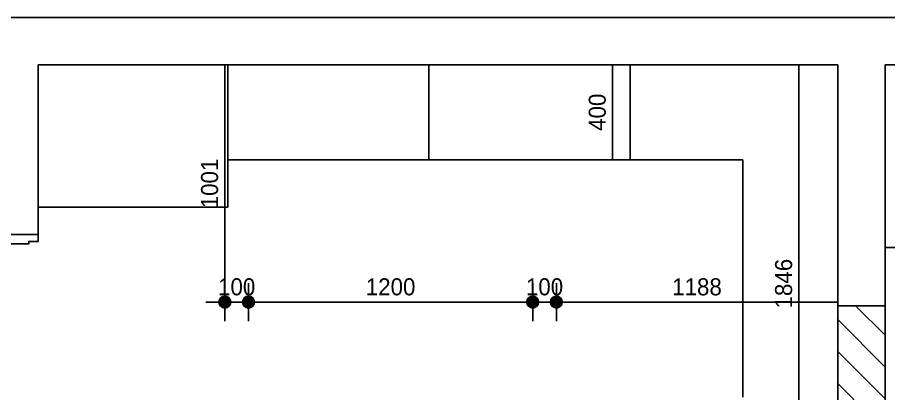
# Model space of a CAD drawing. Header units: millimetres. Extents: x -7413 to 64677, y 6112 to 38711.
# Drawn here: x 51237 to 54915, y 19006 to 20592 of the extents above; entities that cross this region are included whole.
import ezdxf

# ---------------------------------------------------------------- set-up
doc = ezdxf.new("R2010")
doc.units = ezdxf.units.MM
doc.header["$LTSCALE"] = 100
doc.layers.get('Defpoints').update_dxf_attribs({"color": 139})
for name, color, linetype in [('CO-DO-FR', 7, 'Continuous'), ('RC-LIGHT', 7, 'Continuous'), ('가구', 6, 'Continuous'), ('내부벽체선', 3, 'Continuous'), ('외곽선', 2, 'Continuous'), ('외부벽체선', 2, 'Continuous'), ('치수선', 1, 'Continuous')]:
    doc.layers.add(name, color=color, linetype=linetype)
doc.styles.add('YOURNAME', font='Dotum.ttf')
doc.dimstyles.new('40', dxfattribs={"dimscale": 40, "dimtxt": 1.8, "dimasz": 0.9, "dimexe": 0.5, "dimexo": 1, "dimgap": 0.7, "dimtad": 1, "dimdec": 0, "dimzin": 0, "dimdsep": 46, "dimtxsty": 'YOURNAME', "dimblk": 'NONE', "dimcen": 0, "dimclrd": 1, "dimclre": 1, "dimclrt": 7, "dimadec": 0, "dimazin": 0, "dimtfac": 1, "dimtdec": 0, "dimtix": 1, "dimtmove": 2, "dimatfit": 3, "dimldrblk": 'NONE', "dimfxl": 1, "dimtolj": 1, "dimtzin": 0, "dimarcsym": 0})

# ---------------------------------------------------------------- blocks, each defined once
blk = doc.blocks.new('평면도')
at = {"layer": 'CO-DO-FR'}
blk.add_lwpolyline([(21521.1, 14978.9), (21521.1, 14778.9), (21491.1, 14778.9), (21491.1, 14818.9), (21481.1, 14818.9), (21481.1, 14938.9), (21491.1, 14938.9), (21491.1, 14978.9), (21521.1, 14978.9)], close=True, dxfattribs=at)
at = {"layer": '외곽선'}
blk.add_lwpolyline([(21465.1, 10021.9), (21465.1, 9821.9), (22436.1, 9821.9), (22436.1, 15178.9), (22236.1, 15178.9), (22236.1, 14978.9), (21521.1, 14978.9), (21521.1, 14778.9), (22236.1, 14778.9), (22236.1, 11402.9), (20260.1, 11402.9), (20260.1, 11202.9), (22236.1, 11202.9), (22236.1, 10021.9), (21465.1, 10021.9)], dxfattribs=at)
at = {"layer": '외부벽체선'}
blk.add_line((21521.1, 14978.9), (21521.1, 14778.9), dxfattribs=at)
blk = doc.blocks.new('천정도')
at = {"layer": '내부벽체선'}
h = blk.add_hatch(dxfattribs=at)
h.set_pattern_fill('ANSI31', color=256, scale=30, angle=90)
h.set_pattern_definition([(135, (93446.49, -1917.27), (-67.35192, -67.35192), [])])
h.paths.add_polyline_path([(82043.6, 18292.9), (82243.6, 18292.9), (82243.6, 19252.9), (82043.6, 19252.9)])
at = {"layer": '가구', "color": 251}
for p, q in [((78667.6, 20268.9), (78667.6, 19668.9)), ((79467.6, 20268.9), (78667.6, 20268.9)), ((78667.6, 20268.9), (78667.6, 19668.9)), ((79467.6, 19668.9), (79467.6, 20268.9)), ((79467.6, 20268.9), (79467.6, 19868.9)), ((79467.6, 19868.9), (79467.6, 20268.9)), ((80317.6, 19868.9), (80317.6, 20268.9)), ((81167.6, 19868.9), (81167.6, 20268.9)), ((82243.6, 19497.9), (82243.6, 20268.9)), ((82243.6, 20268.9), (83424.6, 20268.9)), ((79467.6, 19868.9), (81643.6, 19868.9)), ((81643.6, 19868.9), (81643.6, 18867.2)), ((78667.6, 19668.9), (79467.6, 19668.9)), ((83424.6, 19497.9), (82243.6, 19497.9))]:
    blk.add_line(p, q, dxfattribs=at)
at = {"layer": '내부벽체선'}
blk.add_lwpolyline([(82043.6, 18292.9), (82043.6, 19252.9), (82243.6, 19252.9), (82243.6, 18292.9)], close=True, dxfattribs=at)
at = {"layer": '치수선', "rotation": 90}
blk.add_blockref('평면도', (93446.5, -1967.3), dxfattribs=at)
blk = doc.blocks.new('1')
at = {"linetype": 'Continuous'}
h = blk.add_hatch(color=4, dxfattribs=at)
h.dxf.hatch_style = 1
edge = h.paths.add_edge_path()
edge.add_arc((11539653.5, -14273503.8), 37.5, 0, 360)
at = {"color": 1, "linetype": 'Continuous'}
for p, q in [((11539653.5, -14273637.1), (11539653.5, -14273370.5)), ((11539520.2, -14273503.8), (11539786.8, -14273503.8))]:
    blk.add_line(p, q, dxfattribs=at)
at = {"color": 4, "linetype": 'Continuous'}
for radius in [41.5, 37.5]:
    blk.add_circle((11539653.5, -14273503.8), radius, dxfattribs=at)
blk = doc.blocks.new('*D187')
at = {"layer": 'Defpoints', "color": 0, "transparency": 16777216}
for p in [(53749.7, 20392.1), (53749.7, 19992.1), (53749.7, 19992.1)]:
    blk.add_point(p, dxfattribs=at)
at = {"layer": '치수선', "color": 1, "lineweight": -2, "transparency": 16777216}
for p, q in [((53749.7, 20392.1), (53749.7, 19992.1)), ((53789.7, 20392.1), (53769.7, 20392.1)), ((53789.7, 19992.1), (53769.7, 19992.1))]:
    blk.add_line(p, q, dxfattribs=at)
at = {"layer": '치수선', "color": 7, "transparency": 16777216, "insert": (53685.6, 20192.1), "char_height": 72, "attachment_point": 5, "rotation": 90, "style": 'YOURNAME'}
blk.add_mtext('\\A1;400', dxfattribs=at)
blk = doc.blocks.new('_None')
blk = doc.blocks.new('*D188')
at = {"layer": 'Defpoints', "color": 0, "transparency": 16777216}
for p in [(53512.5, 19391.3), (54700.5, 19391.3), (54700.5, 19391.3)]:
    blk.add_point(p, dxfattribs=at)
at = {"layer": '치수선', "color": 1, "lineweight": -2, "transparency": 16777216}
for p, q in [((54700.5, 19431.3), (54700.5, 19411.3)), ((53512.5, 19391.3), (54700.5, 19391.3)), ((53512.5, 19351.3), (53512.5, 19371.3))]:
    blk.add_line(p, q, dxfattribs=at)
at = {"layer": '치수선', "color": 7, "transparency": 16777216, "insert": (54106.5, 19455.3), "char_height": 72, "attachment_point": 5, "style": 'YOURNAME'}
blk.add_mtext('\\A1;1188', dxfattribs=at)
blk = doc.blocks.new('*D189')
at = {"layer": 'Defpoints', "color": 0, "transparency": 16777216}
for p in [(53412.5, 19391.3), (53412.5, 19391.3), (53512.5, 19391.3)]:
    blk.add_point(p, dxfattribs=at)
at = {"layer": '치수선', "color": 1, "lineweight": -2, "transparency": 16777216}
for p, q in [((53512.5, 19431.3), (53512.5, 19411.3)), ((53412.5, 19391.3), (53376.5, 19391.3)), ((53512.5, 19391.3), (53412.5, 19391.3)), ((53512.5, 19391.3), (53548.5, 19391.3)), ((53412.5, 19351.3), (53412.5, 19371.3))]:
    blk.add_line(p, q, dxfattribs=at)
at = {"layer": '치수선', "color": 7, "transparency": 16777216, "insert": (53462.5, 19455.3), "char_height": 72, "attachment_point": 5, "style": 'YOURNAME'}
blk.add_mtext('\\A1;100', dxfattribs=at)
blk = doc.blocks.new('*D190')
at = {"layer": 'Defpoints', "color": 0, "transparency": 16777216}
for p in [(52212.5, 19391.3), (52212.5, 19391.3), (53412.5, 19391.3)]:
    blk.add_point(p, dxfattribs=at)
at = {"layer": '치수선', "color": 1, "lineweight": -2, "transparency": 16777216}
for p, q in [((52212.5, 19431.3), (52212.5, 19411.3)), ((53412.5, 19391.3), (52212.5, 19391.3)), ((53412.5, 19351.3), (53412.5, 19371.3))]:
    blk.add_line(p, q, dxfattribs=at)
at = {"layer": '치수선', "color": 7, "transparency": 16777216, "insert": (52812.5, 19455.3), "char_height": 72, "attachment_point": 5, "style": 'YOURNAME'}
blk.add_mtext('\\A1;1200', dxfattribs=at)
blk = doc.blocks.new('*D191')
at = {"layer": 'Defpoints', "color": 0, "transparency": 16777216}
for p in [(52112.5, 19391.3), (52112.5, 19391.3), (52212.5, 19391.3)]:
    blk.add_point(p, dxfattribs=at)
at = {"layer": '치수선', "color": 1, "lineweight": -2, "transparency": 16777216}
for p, q in [((52112.5, 19431.3), (52112.5, 19411.3)), ((52112.5, 19391.3), (52076.5, 19391.3)), ((52212.5, 19391.3), (52112.5, 19391.3)), ((52212.5, 19391.3), (52248.5, 19391.3)), ((52212.5, 19351.3), (52212.5, 19371.3))]:
    blk.add_line(p, q, dxfattribs=at)
at = {"layer": '치수선', "color": 7, "transparency": 16777216, "insert": (52162.5, 19455.3), "char_height": 72, "attachment_point": 5, "style": 'YOURNAME'}
blk.add_mtext('\\A1;100', dxfattribs=at)
blk = doc.blocks.new('*D192')
at = {"layer": 'Defpoints', "color": 0, "transparency": 16777216}
for p in [(54536.6, 20392.1), (54536.6, 18546.1), (54536.6, 18546.1)]:
    blk.add_point(p, dxfattribs=at)
at = {"layer": '치수선', "color": 1, "lineweight": -2, "transparency": 16777216}
for p, q in [((54536.6, 20392.1), (54536.6, 18546.1)), ((54576.6, 20392.1), (54556.6, 20392.1)), ((54576.6, 18546.1), (54556.6, 18546.1))]:
    blk.add_line(p, q, dxfattribs=at)
at = {"layer": '치수선', "color": 7, "transparency": 16777216, "insert": (54472.6, 19469.1), "char_height": 72, "attachment_point": 5, "rotation": 90, "style": 'YOURNAME'}
blk.add_mtext('\\A1;1846', dxfattribs=at)
blk = doc.blocks.new('*D193')
at = {"layer": 'Defpoints', "color": 0, "transparency": 16777216}
for p in [(52112.5, 20392.1), (52112.5, 20392.1), (52112.5, 19391.3)]:
    blk.add_point(p, dxfattribs=at)
at = {"layer": '치수선', "color": 1, "lineweight": -2, "transparency": 16777216}
for p, q in [((52112.5, 19391.3), (52112.5, 20392.1)), ((52152.5, 20392.1), (52132.5, 20392.1)), ((52152.5, 19391.3), (52132.5, 19391.3))]:
    blk.add_line(p, q, dxfattribs=at)
at = {"layer": '치수선', "color": 7, "transparency": 16777216, "insert": (52048.4, 19891.7), "char_height": 72, "attachment_point": 5, "rotation": 90, "style": 'YOURNAME'}
blk.add_mtext('\\A1;1001', dxfattribs=at)

msp = doc.modelspace()

# ---------------------------------------------------------------- block references
at = {"layer": 'RC-LIGHT', "xscale": 0.6024096385271789, "yscale": 0.6024096385271789, "zscale": 0.6024096385271789, "rotation": 89.99999999999999}
for p in [(-8546383.8, -6932207.2), (-8546283.8, -6932207.2), (-8545083.8, -6932207.2), (-8544983.8, -6932207.2)]:
    msp.add_blockref('1', p, dxfattribs=at)
at = {"layer": '내부벽체선'}
msp.add_blockref('천정도', (-27343.1, 123.2), dxfattribs=at)

# ---------------------------------------------------------------- dimensions: what is measured, and where the dimension line sits
at = {"layer": '치수선'}
for base, p1, p2, picture, middle in [((52112.5, 20392.1), (52112.5, 19391.3), (52112.5, 20392.1), '*D193', (52048.4, 19891.7)), ((53749.7, 19992.1), (53749.7, 20392.1), (53749.7, 19992.1), '*D187', (53685.6, 20192.1)), ((54536.6, 18546.1), (54536.6, 20392.1), (54536.6, 18546.1), '*D192', (54472.6, 19469.1))]:
    dim = msp.add_linear_dim(base=base, p1=p1, p2=p2, angle=90, dimstyle='40', dxfattribs=at)
    dim.commit()
    dim.dimension.update_dxf_attribs({"geometry": picture, "text_midpoint": middle})
for base, p1, p2, picture, middle in [((52112.5, 19391.3), (52212.5, 19391.3), (52112.5, 19391.3), '*D191', (52162.5, 19455.3)), ((52212.5, 19391.3), (53412.5, 19391.3), (52212.5, 19391.3), '*D190', (52812.5, 19455.3)), ((53412.5, 19391.3), (53512.5, 19391.3), (53412.5, 19391.3), '*D189', (53462.5, 19455.3)), ((54700.5, 19391.3), (53512.5, 19391.3), (54700.5, 19391.3), '*D188', (54106.5, 19455.3))]:
    dim = msp.add_linear_dim(base=base, p1=p1, p2=p2, dimstyle='40', dxfattribs=at)
    dim.commit()
    dim.dimension.update_dxf_attribs({"geometry": picture, "text_midpoint": middle})

doc.saveas('drawing.dxf')
